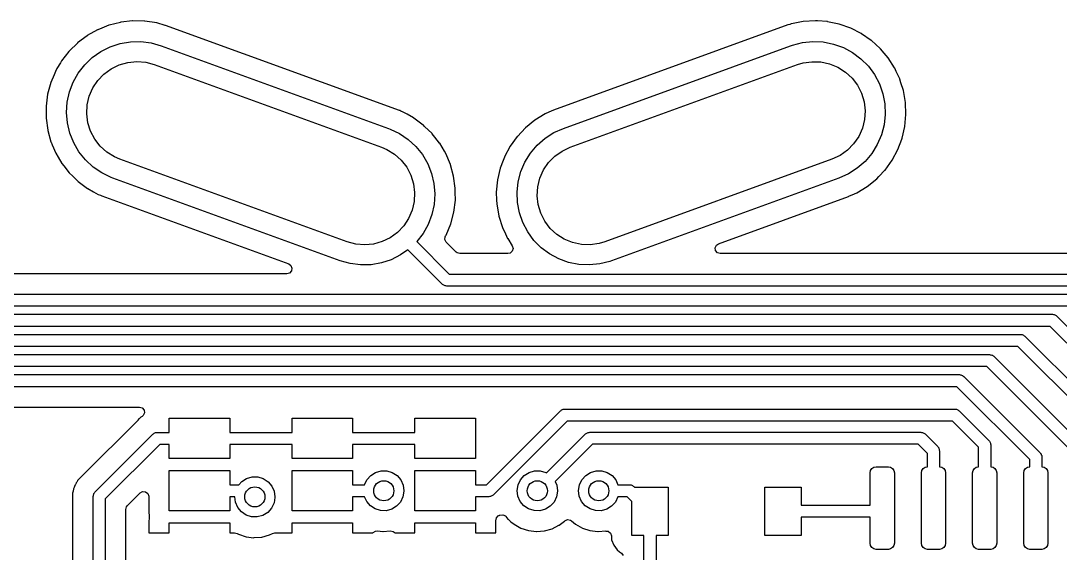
# Model space of a CAD drawing. Extents: x 14 to 417, y -165 to -100.
# Drawn here: x 141.11 to 166.9, y -148.62 to -135.39 of the extents above; entities that cross this region are included whole.
import ezdxf

# ---------------------------------------------------------------- set-up
doc = ezdxf.new("R2010")
doc.units = 0
doc.layers.add('BLACK', color=7, linetype='CONTINUOUS')

msp = doc.modelspace()

# ---------------------------------------------------------------- linework, layer by layer
at = {"layer": 'BLACK', "linetype": 'CONTINUOUS'}
for p, q in [((143.878, -135.398), (143.588, -135.431)), ((143.882, -135.397), (143.878, -135.398)), ((143.878, -135.398), (143.878, -135.398)), ((143.887, -135.397), (143.882, -135.397)), ((144.178, -135.402), (143.887, -135.397)), ((144.182, -135.402), (144.178, -135.402)), ((144.479, -135.447), (144.182, -135.402)), ((160.823, -135.394), (160.523, -135.412)), ((160.88, -135.399), (160.823, -135.394)), ((161.118, -135.416), (160.88, -135.399)), ((143.011, -135.619), (142.757, -135.762)), ((143.015, -135.617), (143.011, -135.619)), ((143.011, -135.619), (143.011, -135.619)), ((143.019, -135.615), (143.015, -135.617)), ((143.12, -135.575), (143.019, -135.615)), ((143.019, -135.615), (143.019, -135.615)), ((143.293, -135.505), (143.12, -135.575)), ((143.297, -135.504), (143.293, -135.505)), ((143.298, -135.504), (143.297, -135.504)), ((143.58, -135.433), (143.298, -135.504)), ((143.584, -135.432), (143.58, -135.433)), ((143.58, -135.433), (143.58, -135.433)), ((143.588, -135.431), (143.584, -135.432)), ((144.483, -135.448), (144.479, -135.447)), ((144.692, -135.509), (144.483, -135.448)), ((144.483, -135.448), (144.483, -135.448)), ((144.694, -135.51), (144.692, -135.509)), ((144.696, -135.51), (144.694, -135.51)), ((150.507, -137.625), (144.696, -135.51)), ((144.696, -135.51), (144.696, -135.51)), ((160.138, -135.498), (154.936, -137.392)), ((160.139, -135.498), (160.138, -135.498)), ((160.138, -135.498), (160.138, -135.498)), ((160.187, -135.483), (160.139, -135.498)), ((160.226, -135.471), (160.187, -135.483)), ((160.229, -135.469), (160.226, -135.471)), ((160.226, -135.471), (160.226, -135.471)), ((160.523, -135.412), (160.229, -135.469)), ((161.122, -135.416), (161.118, -135.416)), ((161.118, -135.416), (161.118, -135.416)), ((161.126, -135.417), (161.122, -135.416)), ((161.412, -135.477), (161.126, -135.417)), ((161.126, -135.417), (161.126, -135.417)), ((161.416, -135.478), (161.412, -135.477)), ((161.412, -135.477), (161.412, -135.477)), ((161.699, -135.577), (161.416, -135.478)), ((161.703, -135.579), (161.699, -135.577)), ((161.962, -135.712), (161.703, -135.579)), ((161.703, -135.579), (161.703, -135.579)), ((142.753, -135.764), (142.514, -135.944)), ((142.757, -135.762), (142.753, -135.764)), ((143.57, -135.96), (143.825, -135.916)), ((143.825, -135.916), (144.085, -135.91)), ((144.085, -135.91), (144.342, -135.943)), ((160.503, -135.935), (160.761, -135.909)), ((160.761, -135.909), (161.02, -135.921)), ((161.02, -135.921), (161.275, -135.972)), ((161.966, -135.714), (161.962, -135.712)), ((161.97, -135.716), (161.966, -135.714)), ((162.21, -135.882), (161.97, -135.716)), ((161.97, -135.716), (161.97, -135.716)), ((162.213, -135.884), (162.21, -135.882)), ((162.21, -135.882), (162.21, -135.882)), ((162.435, -136.086), (162.213, -135.884)), ((142.298, -136.158), (142.119, -136.388)), ((142.3, -136.155), (142.298, -136.158)), ((142.298, -136.158), (142.298, -136.158)), ((142.317, -136.139), (142.3, -136.155)), ((142.511, -135.947), (142.317, -136.139)), ((142.514, -135.944), (142.511, -135.947)), ((142.511, -135.947), (142.511, -135.947)), ((142.88, -136.308), (143.092, -136.158)), ((143.092, -136.158), (143.323, -136.041)), ((143.323, -136.041), (143.57, -135.96)), ((144.342, -135.943), (144.591, -136.013)), ((144.591, -136.013), (150.23, -138.066)), ((154.57, -138.066), (160.209, -136.013)), ((160.209, -136.013), (160.252, -135.998)), ((160.252, -135.998), (160.503, -135.935)), ((161.275, -135.972), (161.519, -136.059)), ((161.519, -136.059), (161.747, -136.182)), ((162.438, -136.089), (162.435, -136.086)), ((162.529, -136.196), (162.438, -136.089)), ((162.438, -136.089), (162.438, -136.089)), ((142.116, -136.392), (142.089, -136.439)), ((142.119, -136.388), (142.116, -136.392)), ((142.692, -136.487), (142.88, -136.308)), ((143.549, -136.489), (143.763, -136.429)), ((143.763, -136.429), (143.984, -136.408)), ((143.984, -136.408), (144.206, -136.426)), ((144.206, -136.426), (144.42, -136.483)), ((160.517, -136.442), (160.737, -136.41)), ((160.737, -136.41), (160.959, -136.417)), ((160.959, -136.417), (161.177, -136.464)), ((161.747, -136.182), (161.955, -136.337)), ((161.955, -136.337), (162.138, -136.521)), ((162.629, -136.315), (162.529, -136.196)), ((162.631, -136.318), (162.629, -136.315)), ((162.788, -136.564), (162.631, -136.318)), ((141.964, -136.655), (141.931, -136.734)), ((141.965, -136.651), (141.964, -136.655)), ((141.964, -136.655), (141.964, -136.655)), ((142.005, -136.583), (141.965, -136.651)), ((142.089, -136.439), (142.005, -136.583)), ((142.407, -136.918), (142.534, -136.692)), ((142.534, -136.692), (142.692, -136.487)), ((143.17, -136.717), (143.349, -136.586)), ((143.349, -136.586), (143.549, -136.489)), ((144.42, -136.483), (150.059, -138.535)), ((154.741, -138.535), (160.38, -136.483)), ((160.38, -136.483), (160.517, -136.442)), ((161.177, -136.464), (161.382, -136.548)), ((161.382, -136.548), (161.57, -136.668)), ((161.57, -136.668), (161.733, -136.818)), ((162.138, -136.521), (162.291, -136.731)), ((162.791, -136.567), (162.788, -136.564)), ((162.788, -136.564), (162.788, -136.564)), ((162.832, -136.655), (162.791, -136.567)), ((162.916, -136.836), (162.832, -136.655)), ((141.85, -136.928), (141.772, -137.218)), ((141.931, -136.734), (141.85, -136.928)), ((142.315, -137.161), (142.407, -136.918)), ((142.893, -137.063), (143.016, -136.878)), ((143.016, -136.878), (143.17, -136.717)), ((161.733, -136.818), (161.867, -136.996)), ((162.291, -136.731), (162.412, -136.96)), ((162.917, -136.839), (162.916, -136.836)), ((162.916, -136.836), (162.916, -136.836)), ((162.919, -136.843), (162.917, -136.839)), ((162.947, -136.933), (162.919, -136.843)), ((162.919, -136.843), (162.919, -136.843)), ((163.007, -137.126), (162.947, -136.933)), ((142.26, -137.414), (142.315, -137.161)), ((142.805, -137.268), (142.893, -137.063)), ((161.867, -136.996), (161.968, -137.194)), ((161.968, -137.194), (162.032, -137.407)), ((162.412, -136.96), (162.497, -137.205)), ((162.497, -137.205), (162.546, -137.46)), ((163.058, -137.421), (163.007, -137.126)), ((141.772, -137.218), (141.734, -137.516)), ((142.243, -137.673), (142.26, -137.414)), ((142.755, -137.484), (142.805, -137.268)), ((154.936, -137.392), (154.325, -137.614)), ((162.032, -137.407), (162.057, -137.627)), ((162.546, -137.46), (162.556, -137.719)), ((163.07, -137.721), (163.058, -137.421)), ((141.734, -137.516), (141.734, -137.614)), ((141.734, -137.614), (141.735, -137.807)), ((142.264, -137.932), (142.243, -137.673)), ((142.744, -137.706), (142.755, -137.484)), ((142.772, -137.926), (142.744, -137.706)), ((150.508, -137.626), (150.507, -137.625)), ((150.507, -137.625), (150.507, -137.625)), ((150.509, -137.626), (150.508, -137.626)), ((150.539, -137.639), (150.509, -137.626)), ((150.509, -137.626), (150.509, -137.626)), ((150.595, -137.662), (150.539, -137.639)), ((150.691, -137.715), (150.595, -137.662)), ((150.854, -137.805), (150.691, -137.715)), ((154.12, -137.704), (153.864, -137.86)), ((154.212, -137.664), (154.12, -137.704)), ((154.323, -137.615), (154.212, -137.664)), ((154.325, -137.614), (154.323, -137.615)), ((154.323, -137.615), (154.323, -137.615)), ((162.057, -137.627), (162.042, -137.849)), ((162.556, -137.719), (162.528, -137.977)), ((163.042, -138.02), (163.07, -137.721)), ((141.735, -137.807), (141.735, -137.816)), ((141.735, -137.816), (141.776, -138.113)), ((142.324, -138.184), (142.264, -137.932)), ((142.839, -138.138), (142.772, -137.926)), ((150.857, -137.807), (150.854, -137.805)), ((150.854, -137.805), (150.854, -137.805)), ((150.861, -137.81), (150.857, -137.807)), ((151.095, -137.984), (150.861, -137.81)), ((150.861, -137.81), (150.861, -137.81)), ((151.098, -137.986), (151.095, -137.984)), ((151.095, -137.984), (151.095, -137.984)), ((153.864, -137.86), (153.631, -138.049)), ((162.042, -137.849), (161.989, -138.065)), ((162.528, -137.977), (162.462, -138.228)), ((141.776, -138.113), (141.777, -138.117)), ((141.777, -138.117), (141.777, -138.117)), ((141.777, -138.117), (141.854, -138.397)), ((142.42, -138.425), (142.324, -138.184)), ((142.942, -138.335), (142.839, -138.138)), ((150.23, -138.066), (150.272, -138.082)), ((150.272, -138.082), (150.506, -138.195)), ((150.506, -138.195), (150.72, -138.34)), ((151.101, -137.989), (151.098, -137.986)), ((151.128, -138.016), (151.101, -137.989)), ((151.101, -137.989), (151.101, -137.989)), ((151.313, -138.195), (151.128, -138.016)), ((151.316, -138.199), (151.313, -138.195)), ((151.384, -138.285), (151.316, -138.199)), ((151.316, -138.199), (151.316, -138.199)), ((153.628, -138.052), (153.428, -138.264)), ((153.631, -138.049), (153.628, -138.052)), ((153.628, -138.052), (153.628, -138.052)), ((154.116, -138.312), (154.334, -138.172)), ((154.334, -138.172), (154.57, -138.066)), ((161.989, -138.065), (161.898, -138.268)), ((162.462, -138.228), (162.359, -138.466)), ((162.974, -138.312), (163.042, -138.02)), ((141.854, -138.397), (141.855, -138.402)), ((141.855, -138.402), (141.857, -138.406)), ((141.857, -138.406), (141.857, -138.406)), ((141.857, -138.406), (141.887, -138.477)), ((141.887, -138.477), (141.973, -138.679)), ((142.551, -138.649), (142.42, -138.425)), ((143.079, -138.51), (142.942, -138.335)), ((150.72, -138.34), (150.911, -138.517)), ((151.499, -138.431), (151.384, -138.285)), ((151.501, -138.435), (151.499, -138.431)), ((151.617, -138.63), (151.501, -138.435)), ((151.501, -138.435), (151.501, -138.435)), ((153.425, -138.267), (153.249, -138.511)), ((153.428, -138.264), (153.425, -138.267)), ((153.753, -138.681), (153.921, -138.483)), ((153.921, -138.483), (154.116, -138.312)), ((161.773, -138.451), (161.617, -138.61)), ((161.898, -138.268), (161.773, -138.451)), ((162.359, -138.466), (162.223, -138.687)), ((162.87, -138.588), (162.967, -138.332)), ((162.967, -138.332), (162.974, -138.312)), ((141.973, -138.679), (141.975, -138.682)), ((141.975, -138.682), (141.975, -138.682)), ((141.975, -138.682), (142.032, -138.779)), ((142.713, -138.851), (142.551, -138.649)), ((143.244, -138.659), (143.079, -138.51)), ((143.433, -138.776), (143.244, -138.659)), ((150.059, -138.535), (150.191, -138.592)), ((150.191, -138.592), (150.38, -138.709)), ((150.38, -138.709), (150.545, -138.858)), ((150.911, -138.517), (151.073, -138.719)), ((151.073, -138.719), (151.204, -138.943)), ((151.651, -138.689), (151.617, -138.63)), ((151.769, -138.966), (151.651, -138.689)), ((153.249, -138.511), (153.108, -138.775)), ((153.617, -138.902), (153.753, -138.681)), ((154.203, -138.917), (154.359, -138.758)), ((154.359, -138.758), (154.54, -138.63)), ((154.54, -138.63), (154.741, -138.535)), ((161.436, -138.738), (161.235, -138.833)), ((161.617, -138.61), (161.436, -138.738)), ((162.223, -138.687), (162.055, -138.885)), ((162.727, -138.857), (162.868, -138.593)), ((162.868, -138.593), (162.87, -138.588)), ((142.032, -138.779), (142.125, -138.937)), ((142.125, -138.937), (142.171, -138.995)), ((142.171, -138.995), (142.308, -139.169)), ((142.904, -139.028), (142.713, -138.851)), ((143.565, -138.833), (143.433, -138.776)), ((149.204, -140.885), (143.565, -138.833)), ((150.545, -138.858), (150.682, -139.033)), ((151.204, -138.943), (151.3, -139.184)), ((151.77, -138.97), (151.769, -138.966)), ((151.847, -139.251), (151.77, -138.97)), ((151.77, -138.97), (151.77, -138.97)), ((153.075, -138.861), (153.002, -139.056)), ((153.106, -138.779), (153.075, -138.861)), ((153.108, -138.775), (153.106, -138.779)), ((153.106, -138.779), (153.106, -138.779)), ((153.514, -139.14), (153.617, -138.902)), ((154.078, -139.1), (154.203, -138.917)), ((161.235, -138.833), (155.596, -140.885)), ((162.055, -138.885), (161.86, -139.056)), ((162.551, -139.101), (162.727, -138.857)), ((142.308, -139.169), (142.308, -139.169)), ((142.308, -139.169), (142.311, -139.173)), ((142.311, -139.173), (142.397, -139.256)), ((142.397, -139.256), (142.523, -139.379)), ((143.118, -139.173), (142.904, -139.028)), ((143.352, -139.286), (143.118, -139.173)), ((150.682, -139.033), (150.785, -139.23)), ((150.785, -139.23), (150.852, -139.442)), ((151.3, -139.184), (151.36, -139.436)), ((151.848, -139.255), (151.847, -139.251)), ((151.847, -139.251), (151.847, -139.251)), ((151.889, -139.552), (151.848, -139.255)), ((153.002, -139.056), (152.934, -139.348)), ((153.448, -139.391), (153.514, -139.14)), ((153.987, -139.303), (154.078, -139.1)), ((161.642, -139.196), (161.406, -139.302)), ((161.86, -139.056), (161.642, -139.196)), ((162.345, -139.319), (162.398, -139.263)), ((162.398, -139.263), (162.548, -139.104)), ((162.548, -139.104), (162.551, -139.101)), ((162.548, -139.104), (162.548, -139.104)), ((142.523, -139.379), (142.523, -139.379)), ((142.523, -139.379), (142.526, -139.382)), ((142.526, -139.382), (142.529, -139.384)), ((142.529, -139.384), (142.529, -139.384)), ((142.529, -139.384), (142.763, -139.558)), ((143.394, -139.302), (143.352, -139.286)), ((149.033, -141.355), (143.394, -139.302)), ((150.852, -139.442), (150.88, -139.662)), ((151.36, -139.436), (151.381, -139.695)), ((152.934, -139.348), (152.906, -139.647)), ((153.42, -139.649), (153.448, -139.391)), ((153.919, -139.741), (153.934, -139.519)), ((153.934, -139.519), (153.987, -139.303)), ((161.406, -139.302), (155.767, -141.355)), ((161.856, -139.664), (162.112, -139.508)), ((162.112, -139.508), (162.345, -139.319)), ((142.763, -139.558), (142.763, -139.558)), ((142.763, -139.558), (142.767, -139.561)), ((142.767, -139.561), (142.77, -139.563)), ((142.77, -139.563), (142.77, -139.563)), ((142.77, -139.563), (142.91, -139.64)), ((142.91, -139.64), (143.029, -139.706)), ((143.029, -139.706), (143.085, -139.729)), ((143.085, -139.729), (143.115, -139.742)), ((143.115, -139.742), (143.115, -139.742)), ((143.115, -139.742), (143.116, -139.742)), ((143.116, -139.742), (143.117, -139.743)), ((143.117, -139.743), (143.117, -139.743)), ((143.117, -139.743), (147.754, -141.43)), ((150.88, -139.662), (150.869, -139.884)), ((151.381, -139.695), (151.364, -139.954)), ((151.889, -139.556), (151.889, -139.552)), ((151.889, -139.651), (151.889, -139.556)), ((151.889, -139.556), (151.889, -139.556)), ((151.89, -139.852), (151.889, -139.651)), ((152.906, -139.647), (152.914, -139.848)), ((153.43, -139.908), (153.42, -139.649)), ((153.944, -139.961), (153.919, -139.741)), ((158.419, -140.931), (161.649, -139.755)), ((161.649, -139.755), (161.651, -139.754)), ((161.649, -139.755), (161.649, -139.755)), ((161.651, -139.754), (161.653, -139.753)), ((161.653, -139.753), (161.793, -139.691)), ((161.653, -139.753), (161.653, -139.753)), ((161.793, -139.691), (161.856, -139.664)), ((150.869, -139.884), (150.819, -140.1)), ((151.364, -139.954), (151.309, -140.207)), ((151.852, -140.15), (151.89, -139.852)), ((152.914, -139.848), (152.917, -139.938)), ((152.917, -139.938), (152.918, -139.947)), ((152.918, -139.947), (152.969, -140.242)), ((153.479, -140.163), (153.43, -139.908)), ((154.008, -140.174), (153.944, -139.961)), ((150.731, -140.305), (150.608, -140.49)), ((150.819, -140.1), (150.731, -140.305)), ((151.309, -140.207), (151.217, -140.45)), ((151.774, -140.44), (151.852, -140.15)), ((152.969, -140.242), (152.97, -140.246)), ((152.97, -140.246), (152.97, -140.246)), ((152.97, -140.246), (153.057, -140.525)), ((153.564, -140.408), (153.479, -140.163)), ((154.109, -140.372), (154.008, -140.174)), ((150.608, -140.49), (150.454, -140.651)), ((151.217, -140.45), (151.09, -140.676)), ((151.659, -140.717), (151.774, -140.44)), ((153.057, -140.525), (153.059, -140.529)), ((153.059, -140.529), (153.06, -140.532)), ((153.06, -140.532), (153.06, -140.532)), ((153.06, -140.532), (153.131, -140.685)), ((153.685, -140.637), (153.564, -140.408)), ((154.243, -140.55), (154.109, -140.372)), ((154.406, -140.7), (154.243, -140.55)), ((150.275, -140.782), (150.075, -140.879)), ((150.454, -140.651), (150.275, -140.782)), ((151.09, -140.676), (150.933, -140.879)), ((151.631, -140.829), (151.636, -140.758)), ((151.636, -140.758), (151.645, -140.739)), ((151.645, -140.739), (151.648, -140.735)), ((151.648, -140.735), (151.659, -140.717)), ((153.131, -140.685), (153.185, -140.801)), ((153.185, -140.801), (153.188, -140.804)), ((153.188, -140.804), (153.188, -140.804)), ((153.188, -140.804), (153.301, -140.981)), ((153.838, -140.847), (153.685, -140.637)), ((154.594, -140.82), (154.406, -140.7)), ((154.799, -140.904), (154.594, -140.82)), ((149.418, -140.942), (149.204, -140.885)), ((149.64, -140.96), (149.418, -140.942)), ((149.861, -140.939), (149.64, -140.96)), ((150.075, -140.879), (149.861, -140.939)), ((150.933, -140.879), (151.738, -141.684)), ((151.665, -140.892), (151.631, -140.829)), ((151.912, -141.138), (151.665, -140.892)), ((153.301, -140.981), (153.321, -141.049)), ((153.321, -141.049), (153.301, -141.117)), ((154.021, -141.031), (153.838, -140.847)), ((154.229, -141.186), (154.021, -141.031)), ((155.017, -140.951), (154.799, -140.904)), ((155.239, -140.958), (155.017, -140.951)), ((155.459, -140.926), (155.239, -140.958)), ((155.596, -140.885), (155.459, -140.926)), ((158.337, -141.031), (158.367, -140.967)), ((158.347, -141.101), (158.337, -141.031)), ((158.367, -140.967), (158.419, -140.931)), ((150.301, -141.327), (150.054, -141.408)), ((150.532, -141.21), (150.301, -141.327)), ((150.713, -141.083), (150.532, -141.21)), ((151.57, -141.94), (150.713, -141.083)), ((151.933, -141.155), (151.912, -141.138)), ((152.001, -141.175), (151.933, -141.155)), ((153.195, -141.175), (152.001, -141.175)), ((153.247, -141.164), (153.195, -141.175)), ((153.301, -141.117), (153.247, -141.164)), ((154.457, -141.309), (154.229, -141.186)), ((154.701, -141.396), (154.457, -141.309)), ((158.394, -141.155), (158.347, -141.101)), ((158.462, -141.175), (158.394, -141.155)), ((168.238, -141.175), (158.462, -141.175)), ((147.754, -141.43), (147.811, -141.472)), ((147.811, -141.472), (147.836, -141.539)), ((147.836, -141.539), (147.822, -141.608)), ((149.282, -141.425), (149.033, -141.355)), ((149.539, -141.458), (149.282, -141.425)), ((149.799, -141.452), (149.539, -141.458)), ((150.054, -141.408), (149.799, -141.452)), ((154.956, -141.447), (154.701, -141.396)), ((155.215, -141.459), (154.956, -141.447)), ((155.473, -141.433), (155.215, -141.459)), ((155.724, -141.37), (155.473, -141.433)), ((155.767, -141.355), (155.724, -141.37)), ((147.711, -141.675), (131.689, -141.675)), ((147.772, -141.659), (147.711, -141.675)), ((147.822, -141.608), (147.772, -141.659)), ((151.738, -141.684), (168.275, -141.684)), ((151.587, -141.95), (151.57, -141.94)), ((151.601, -141.964), (151.587, -141.95)), ((151.62, -141.969), (151.601, -141.964)), ((151.637, -141.978), (151.62, -141.969)), ((151.657, -141.978), (151.637, -141.978)), ((151.676, -141.984), (151.657, -141.978)), ((168.213, -141.984), (151.676, -141.984)), ((126.965, -142.183), (167.505, -142.183)), ((167.442, -142.483), (126.903, -142.483)), ((102.001, -142.683), (166.709, -142.683)), ((166.709, -142.683), (166.728, -142.688)), ((166.728, -142.688), (166.747, -142.688)), ((166.747, -142.688), (166.765, -142.698)), ((166.765, -142.698), (166.784, -142.703)), ((166.784, -142.703), (166.798, -142.717)), ((166.798, -142.717), (166.815, -142.727)), ((166.815, -142.727), (170.21, -146.122)), ((166.646, -142.983), (101.939, -142.983)), ((169.954, -146.29), (166.646, -142.983)), ((76.7192, -143.182), (165.913, -143.182)), ((165.913, -143.182), (165.932, -143.187)), ((165.932, -143.187), (165.952, -143.187)), ((165.952, -143.187), (165.969, -143.197)), ((165.969, -143.197), (165.988, -143.202)), ((165.988, -143.202), (166.002, -143.216)), ((166.002, -143.216), (166.019, -143.226)), ((166.019, -143.226), (168.94, -146.147)), ((165.851, -143.482), (76.6571, -143.482)), ((168.684, -146.315), (165.851, -143.482)), ((51.8187, -143.682), (165.142, -143.682)), ((165.142, -143.682), (165.161, -143.687)), ((165.161, -143.687), (165.181, -143.687)), ((165.181, -143.687), (165.198, -143.697)), ((165.198, -143.697), (165.217, -143.702)), ((165.217, -143.702), (165.231, -143.716)), ((165.231, -143.716), (165.248, -143.726)), ((165.248, -143.726), (167.67, -146.147)), ((165.08, -143.982), (51.7566, -143.982)), ((167.414, -146.315), (165.08, -143.982)), ((26.9182, -144.181), (164.397, -144.181)), ((164.397, -144.181), (164.416, -144.186)), ((164.416, -144.186), (164.436, -144.186)), ((164.436, -144.186), (164.453, -144.196)), ((164.453, -144.196), (164.472, -144.201)), ((164.472, -144.201), (164.486, -144.215)), ((164.486, -144.215), (164.503, -144.225)), ((164.503, -144.225), (166.4, -146.122)), ((164.335, -144.481), (26.8561, -144.481)), ((166.144, -146.29), (164.335, -144.481)), ((26.8931, -144.99), (144.051, -144.99)), ((144.051, -144.99), (144.119, -145.01)), ((144.146, -145.198), (144.115, -145.224)), ((144.119, -145.01), (144.165, -145.063)), ((144.175, -145.134), (144.146, -145.198)), ((144.165, -145.063), (144.175, -145.134)), ((152.66, -146.916), (154.496, -145.08)), ((154.496, -145.08), (154.513, -145.07)), ((154.513, -145.07), (154.527, -145.056)), ((154.527, -145.056), (154.546, -145.051)), ((154.546, -145.051), (154.563, -145.042)), ((154.563, -145.042), (154.583, -145.042)), ((154.583, -145.042), (154.602, -145.036)), ((154.602, -145.036), (164.287, -145.036)), ((164.287, -145.036), (164.306, -145.042)), ((164.306, -145.042), (164.326, -145.042)), ((164.326, -145.042), (164.343, -145.051)), ((164.343, -145.051), (164.362, -145.056)), ((164.362, -145.056), (164.376, -145.07)), ((164.376, -145.07), (164.393, -145.08)), ((164.393, -145.08), (165.13, -145.817)), ((144, -145.327), (142.645, -146.682)), ((144.008, -145.318), (144, -145.327)), ((144.009, -145.317), (144.008, -145.318)), ((144.038, -145.282), (144.009, -145.317)), ((144.055, -145.27), (144.038, -145.282)), ((144.07, -145.257), (144.055, -145.27)), ((144.085, -145.242), (144.07, -145.257)), ((144.115, -145.224), (144.085, -145.242)), ((144.792, -145.616), (144.792, -145.266)), ((144.792, -145.266), (146.292, -145.266)), ((146.292, -145.266), (146.292, -145.616)), ((147.84, -145.616), (147.84, -145.266)), ((147.84, -145.266), (149.34, -145.266)), ((149.34, -145.266), (149.34, -145.616)), ((150.888, -145.616), (150.888, -145.266)), ((150.888, -145.266), (152.388, -145.266)), ((152.388, -145.266), (152.388, -146.266)), ((154.664, -145.336), (152.829, -147.172)), ((164.225, -145.336), (154.664, -145.336)), ((164.874, -145.985), (164.225, -145.336)), ((142.947, -147.099), (144.386, -145.66)), ((144.386, -145.66), (144.403, -145.65)), ((144.403, -145.65), (144.417, -145.636)), ((144.417, -145.636), (144.436, -145.631)), ((144.436, -145.631), (144.453, -145.621)), ((144.453, -145.621), (144.473, -145.621)), ((144.473, -145.621), (144.492, -145.616)), ((144.492, -145.616), (144.792, -145.616)), ((146.292, -145.616), (147.84, -145.616)), ((149.34, -145.616), (150.888, -145.616)), ((154.153, -146.625), (155.122, -145.656)), ((155.122, -145.656), (155.139, -145.646)), ((155.139, -145.646), (155.153, -145.632)), ((155.153, -145.632), (155.172, -145.627)), ((155.172, -145.627), (155.189, -145.617)), ((155.189, -145.617), (155.209, -145.617)), ((155.209, -145.617), (155.228, -145.612)), ((155.228, -145.612), (163.44, -145.612)), ((163.44, -145.612), (163.459, -145.617)), ((163.459, -145.617), (163.479, -145.617)), ((163.479, -145.617), (163.496, -145.627)), ((163.496, -145.627), (163.515, -145.632)), ((163.515, -145.632), (163.529, -145.646)), ((163.529, -145.646), (163.546, -145.656)), ((163.546, -145.656), (163.86, -145.969)), ((144.554, -145.916), (143.203, -147.267)), ((144.792, -145.916), (144.554, -145.916)), ((144.792, -146.266), (144.792, -145.916)), ((147.84, -145.916), (146.292, -145.916)), ((146.292, -145.916), (146.292, -146.266)), ((147.84, -146.266), (147.84, -145.916)), ((150.888, -145.916), (149.34, -145.916)), ((149.34, -145.916), (149.34, -146.266)), ((150.888, -146.266), (150.888, -145.916)), ((155.29, -145.912), (154.364, -146.838)), ((163.378, -145.912), (155.29, -145.912)), ((163.604, -146.138), (163.378, -145.912)), ((163.86, -145.969), (163.87, -145.986)), ((165.13, -145.817), (165.14, -145.834)), ((165.14, -145.834), (165.154, -145.848)), ((165.154, -145.848), (165.159, -145.867)), ((165.159, -145.867), (165.169, -145.884)), ((165.169, -145.884), (165.169, -145.904)), ((165.169, -145.904), (165.174, -145.923)), ((165.174, -145.923), (165.174, -146.471)), ((163.604, -146.471), (163.604, -146.138)), ((163.87, -145.986), (163.884, -146)), ((163.884, -146), (163.889, -146.019)), ((163.889, -146.019), (163.899, -146.037)), ((163.899, -146.037), (163.899, -146.056)), ((163.899, -146.056), (163.904, -146.075)), ((163.904, -146.075), (163.904, -146.471)), ((164.874, -146.471), (164.874, -145.985)), ((166.4, -146.122), (166.41, -146.139)), ((166.41, -146.139), (166.424, -146.153)), ((166.424, -146.153), (166.429, -146.172)), ((166.429, -146.172), (166.439, -146.189)), ((166.439, -146.189), (166.439, -146.209)), ((166.439, -146.209), (166.444, -146.228)), ((166.444, -146.228), (166.444, -146.471)), ((146.292, -146.266), (144.792, -146.266)), ((149.34, -146.266), (147.84, -146.266)), ((152.388, -146.266), (150.888, -146.266)), ((162.228, -146.515), (162.276, -146.482)), ((162.276, -146.482), (162.334, -146.471)), ((162.334, -146.471), (162.634, -146.471)), ((162.634, -146.471), (162.691, -146.482)), ((162.691, -146.482), (162.74, -146.515)), ((163.498, -146.515), (163.546, -146.482)), ((163.546, -146.482), (163.604, -146.471)), ((163.904, -146.471), (163.961, -146.482)), ((163.961, -146.482), (164.01, -146.515)), ((164.768, -146.515), (164.816, -146.482)), ((164.816, -146.482), (164.874, -146.471)), ((165.174, -146.471), (165.231, -146.482)), ((165.231, -146.482), (165.28, -146.515)), ((166.038, -146.515), (166.086, -146.482)), ((166.086, -146.482), (166.144, -146.471)), ((166.144, -146.471), (166.144, -146.29)), ((166.444, -146.471), (166.501, -146.482)), ((166.501, -146.482), (166.55, -146.515)), ((142.578, -146.748), (142.558, -146.769)), ((142.581, -146.745), (142.578, -146.748)), ((142.624, -146.7), (142.581, -146.745)), ((142.63, -146.694), (142.624, -146.7)), ((142.624, -146.7), (142.624, -146.7)), ((142.636, -146.69), (142.63, -146.694)), ((142.645, -146.682), (142.636, -146.69)), ((142.636, -146.69), (142.636, -146.69)), ((144.792, -147.566), (144.792, -146.566)), ((144.792, -146.566), (146.292, -146.566)), ((146.292, -146.566), (146.292, -146.916)), ((146.709, -146.762), (146.846, -146.723)), ((146.846, -146.723), (146.988, -146.724)), ((146.988, -146.724), (147.123, -146.765)), ((147.84, -147.566), (147.84, -146.566)), ((147.84, -146.566), (149.34, -146.566)), ((149.34, -146.566), (149.34, -146.916)), ((149.696, -146.791), (149.79, -146.685)), ((149.79, -146.685), (149.91, -146.61)), ((149.91, -146.61), (150.046, -146.571)), ((150.046, -146.571), (150.188, -146.571)), ((150.188, -146.571), (150.324, -146.612)), ((150.324, -146.612), (150.443, -146.689)), ((150.443, -146.689), (150.535, -146.797)), ((150.888, -147.566), (150.888, -146.566)), ((150.888, -146.566), (152.388, -146.566)), ((152.388, -146.566), (152.388, -146.916)), ((153.506, -146.791), (153.6, -146.685)), ((153.6, -146.685), (153.72, -146.61)), ((153.72, -146.61), (153.856, -146.571)), ((153.856, -146.571), (153.998, -146.571)), ((153.998, -146.571), (154.134, -146.612)), ((154.134, -146.612), (154.153, -146.625)), ((155.03, -146.791), (155.124, -146.685)), ((155.124, -146.685), (155.244, -146.61)), ((155.244, -146.61), (155.38, -146.571)), ((155.38, -146.571), (155.522, -146.571)), ((155.522, -146.571), (155.658, -146.612)), ((155.658, -146.612), (155.777, -146.689)), ((155.777, -146.689), (155.869, -146.797)), ((162.184, -146.621), (162.195, -146.564)), ((162.184, -147.424), (162.184, -146.621)), ((162.195, -146.564), (162.228, -146.515)), ((162.74, -146.515), (162.772, -146.564)), ((162.772, -146.564), (162.784, -146.621)), ((162.784, -146.621), (162.784, -148.371)), ((163.454, -146.621), (163.465, -146.564)), ((163.454, -148.371), (163.454, -146.621)), ((163.465, -146.564), (163.498, -146.515)), ((164.01, -146.515), (164.042, -146.564)), ((164.042, -146.564), (164.054, -146.621)), ((164.054, -146.621), (164.054, -148.371)), ((164.724, -146.621), (164.735, -146.564)), ((164.724, -148.371), (164.724, -146.621)), ((164.735, -146.564), (164.768, -146.515)), ((165.28, -146.515), (165.312, -146.564)), ((165.312, -146.564), (165.324, -146.621)), ((165.324, -146.621), (165.324, -148.371)), ((165.994, -146.621), (166.005, -146.564)), ((165.994, -148.371), (165.994, -146.621)), ((166.005, -146.564), (166.038, -146.515)), ((166.55, -146.515), (166.582, -146.564)), ((166.582, -146.564), (166.594, -146.621)), ((166.594, -146.621), (166.594, -148.371)), ((142.424, -147), (142.415, -147.02)), ((142.43, -146.982), (142.424, -147)), ((142.436, -146.961), (142.43, -146.982)), ((142.458, -146.92), (142.436, -146.961)), ((142.463, -146.91), (142.458, -146.92)), ((142.478, -146.875), (142.463, -146.91)), ((142.481, -146.867), (142.478, -146.875)), ((142.478, -146.875), (142.478, -146.875)), ((142.487, -146.86), (142.481, -146.867)), ((142.495, -146.85), (142.487, -146.86)), ((142.505, -146.834), (142.495, -146.85)), ((142.512, -146.822), (142.505, -146.834)), ((142.516, -146.815), (142.512, -146.822)), ((142.512, -146.822), (142.512, -146.822)), ((142.547, -146.781), (142.516, -146.815)), ((142.555, -146.772), (142.547, -146.781)), ((142.558, -146.769), (142.555, -146.772)), ((146.292, -146.916), (146.52, -146.916)), ((146.52, -146.916), (146.59, -146.838)), ((146.59, -146.838), (146.709, -146.762)), ((147.123, -146.765), (147.242, -146.842)), ((147.242, -146.842), (147.335, -146.949)), ((147.335, -146.949), (147.394, -147.078)), ((149.34, -146.916), (149.638, -146.916)), ((149.638, -146.916), (149.696, -146.791)), ((150.535, -146.797), (150.594, -146.926)), ((150.594, -146.926), (150.614, -147.066)), ((152.388, -146.916), (152.66, -146.916)), ((153.424, -147.06), (153.446, -146.92)), ((153.446, -146.92), (153.506, -146.791)), ((154.364, -146.838), (154.404, -146.926)), ((154.404, -146.926), (154.424, -147.066)), ((154.948, -147.06), (154.97, -146.92)), ((154.97, -146.92), (155.03, -146.791)), ((155.869, -146.797), (155.924, -146.916)), ((155.924, -146.916), (156.212, -146.916)), ((156.212, -146.916), (156.231, -146.921)), ((156.231, -146.921), (156.251, -146.921)), ((156.251, -146.921), (156.268, -146.931)), ((156.268, -146.931), (156.287, -146.936)), ((156.287, -146.936), (156.301, -146.95)), ((156.301, -146.95), (156.318, -146.96)), ((156.318, -146.96), (156.332, -146.974)), ((156.332, -146.974), (157.17, -146.974)), ((157.17, -146.974), (157.17, -148.174)), ((159.57, -148.174), (159.57, -146.974)), ((159.57, -146.974), (160.47, -146.974)), ((160.47, -146.974), (160.47, -147.424)), ((142.393, -147.163), (142.389, -147.184)), ((142.389, -147.184), (142.391, -147.198)), ((142.391, -147.198), (142.394, -147.23)), ((142.394, -147.143), (142.393, -147.163)), ((142.406, -147.077), (142.394, -147.122)), ((142.394, -147.122), (142.394, -147.143)), ((142.394, -147.23), (142.394, -147.242)), ((142.394, -147.242), (142.394, -149.949)), ((142.408, -147.066), (142.406, -147.077)), ((142.414, -147.028), (142.408, -147.066)), ((142.415, -147.02), (142.414, -147.028)), ((142.903, -147.205), (142.908, -147.186)), ((142.903, -150.303), (142.903, -147.205)), ((142.908, -147.166), (142.918, -147.149)), ((142.908, -147.186), (142.908, -147.166)), ((142.918, -147.149), (142.923, -147.13)), ((142.923, -147.13), (142.937, -147.116)), ((142.937, -147.116), (142.947, -147.099)), ((143.203, -147.267), (143.203, -150.303)), ((143.748, -147.441), (144.068, -147.121)), ((144.068, -147.121), (144.131, -147.087)), ((144.131, -147.087), (144.202, -147.092)), ((144.202, -147.092), (144.258, -147.134)), ((144.258, -147.134), (144.283, -147.201)), ((144.283, -147.201), (144.284, -147.21)), ((144.284, -147.21), (144.284, -147.614)), ((146.414, -147.216), (146.292, -147.216)), ((146.292, -147.216), (146.292, -147.566)), ((146.432, -147.353), (146.414, -147.216)), ((147.413, -147.231), (147.39, -147.37)), ((147.394, -147.078), (147.414, -147.218)), ((147.414, -147.218), (147.413, -147.231)), ((149.639, -147.216), (149.34, -147.216)), ((149.34, -147.216), (149.34, -147.566)), ((149.69, -147.33), (149.639, -147.216)), ((150.59, -147.218), (150.529, -147.346)), ((150.614, -147.078), (150.59, -147.218)), ((150.614, -147.066), (150.614, -147.078)), ((152.723, -147.216), (152.388, -147.216)), ((152.388, -147.216), (152.388, -147.566)), ((152.742, -147.211), (152.723, -147.216)), ((152.761, -147.211), (152.742, -147.211)), ((152.779, -147.201), (152.761, -147.211)), ((152.798, -147.196), (152.779, -147.201)), ((152.812, -147.182), (152.798, -147.196)), ((152.829, -147.172), (152.812, -147.182)), ((153.442, -147.2), (153.424, -147.06)), ((153.5, -147.33), (153.442, -147.2)), ((154.4, -147.218), (154.339, -147.346)), ((154.424, -147.078), (154.4, -147.218)), ((154.424, -147.066), (154.424, -147.078)), ((154.966, -147.2), (154.948, -147.06)), ((155.024, -147.33), (154.966, -147.2)), ((155.924, -147.218), (155.863, -147.346)), ((155.925, -147.216), (155.924, -147.218)), ((156.15, -147.216), (155.925, -147.216)), ((156.27, -147.336), (156.15, -147.216)), ((143.711, -147.53), (143.731, -147.462)), ((143.731, -147.462), (143.748, -147.441)), ((146.489, -147.483), (146.432, -147.353)), ((146.58, -147.591), (146.489, -147.483)), ((147.328, -147.498), (147.233, -147.603)), ((147.39, -147.37), (147.328, -147.498)), ((149.781, -147.439), (149.69, -147.33)), ((149.899, -147.517), (149.781, -147.439)), ((150.034, -147.56), (149.899, -147.517)), ((150.313, -147.525), (150.176, -147.562)), ((150.433, -147.451), (150.313, -147.525)), ((150.529, -147.346), (150.433, -147.451)), ((153.591, -147.439), (153.5, -147.33)), ((153.709, -147.517), (153.591, -147.439)), ((153.844, -147.56), (153.709, -147.517)), ((154.123, -147.525), (153.986, -147.562)), ((154.243, -147.451), (154.123, -147.525)), ((154.339, -147.346), (154.243, -147.451)), ((155.115, -147.439), (155.024, -147.33)), ((155.233, -147.517), (155.115, -147.439)), ((155.368, -147.56), (155.233, -147.517)), ((155.647, -147.525), (155.51, -147.562)), ((155.767, -147.451), (155.647, -147.525)), ((155.863, -147.346), (155.767, -147.451)), ((156.27, -148.174), (156.27, -147.336)), ((160.47, -147.424), (162.184, -147.424)), ((143.711, -149.951), (143.711, -147.53)), ((144.284, -147.614), (144.29, -147.676)), ((144.29, -147.764), (144.284, -147.815)), ((144.29, -147.676), (144.293, -147.684)), ((144.294, -147.746), (144.29, -147.764)), ((144.293, -147.684), (144.294, -147.688)), ((144.294, -147.688), (144.294, -147.746)), ((146.292, -147.566), (144.792, -147.566)), ((146.698, -147.67), (146.58, -147.591)), ((146.834, -147.712), (146.698, -147.67)), ((146.975, -147.715), (146.834, -147.712)), ((147.112, -147.677), (146.975, -147.715)), ((147.233, -147.603), (147.112, -147.677)), ((149.34, -147.566), (147.84, -147.566)), ((150.176, -147.562), (150.034, -147.56)), ((152.388, -147.566), (150.888, -147.566)), ((152.895, -147.81), (152.908, -147.74)), ((152.908, -147.74), (152.956, -147.688)), ((152.956, -147.688), (152.972, -147.681)), ((152.971, -147.681), (152.979, -147.677)), ((152.972, -147.681), (152.971, -147.681)), ((152.979, -147.677), (152.986, -147.675)), ((152.986, -147.675), (152.993, -147.671)), ((152.993, -147.671), (152.996, -147.67)), ((152.996, -147.67), (153.067, -147.661)), ((153.067, -147.661), (153.131, -147.692)), ((153.131, -147.692), (153.145, -147.707)), ((153.145, -147.707), (153.195, -147.77)), ((153.195, -147.77), (153.2, -147.774)), ((153.2, -147.774), (153.2, -147.774)), ((153.2, -147.774), (153.27, -147.834)), ((153.986, -147.562), (153.844, -147.56)), ((154.61, -147.81), (154.676, -147.783)), ((154.676, -147.783), (154.746, -147.797)), ((155.51, -147.562), (155.368, -147.56)), ((162.184, -147.724), (160.47, -147.724)), ((160.47, -147.724), (160.47, -148.174)), ((162.184, -148.371), (162.184, -147.724)), ((144.284, -147.815), (144.284, -147.821)), ((144.284, -147.821), (144.284, -148.094)), ((144.792, -148.112), (144.792, -147.866)), ((144.792, -147.866), (146.292, -147.866)), ((146.292, -147.866), (146.292, -148.112)), ((147.84, -148.112), (147.84, -147.866)), ((147.84, -147.866), (149.34, -147.866)), ((149.34, -147.866), (149.34, -148.112)), ((150.888, -148.112), (150.888, -147.866)), ((150.888, -147.866), (152.388, -147.866)), ((152.388, -147.866), (152.388, -148.112)), ((152.896, -147.815), (152.895, -147.81)), ((152.896, -147.821), (152.896, -147.815)), ((152.896, -148.098), (152.896, -147.821)), ((153.27, -147.834), (153.346, -147.898)), ((153.346, -147.898), (153.518, -147.995)), ((153.518, -147.995), (153.706, -148.056)), ((154.1, -148.064), (154.29, -148.011)), ((154.29, -148.011), (154.296, -148.008)), ((154.296, -148.008), (154.461, -147.924)), ((154.296, -148.008), (154.296, -148.008)), ((154.461, -147.924), (154.467, -147.922)), ((154.461, -147.924), (154.461, -147.924)), ((154.467, -147.922), (154.595, -147.821)), ((154.595, -147.821), (154.61, -147.81)), ((154.746, -147.797), (154.77, -147.813)), ((154.77, -147.813), (154.87, -147.898)), ((154.87, -147.898), (155.042, -147.995)), ((155.042, -147.995), (155.23, -148.056)), ((144.284, -148.094), (144.288, -148.109)), ((144.288, -148.109), (144.29, -148.11)), ((144.29, -148.11), (144.298, -148.112)), ((144.298, -148.112), (144.792, -148.112)), ((146.292, -148.112), (146.412, -148.112)), ((146.412, -148.112), (146.474, -148.128)), ((146.474, -148.128), (146.508, -148.147)), ((146.508, -148.147), (146.696, -148.208)), ((146.696, -148.208), (146.892, -148.232)), ((146.892, -148.232), (146.899, -148.231)), ((146.899, -148.231), (147.083, -148.217)), ((146.899, -148.231), (146.899, -148.231)), ((147.083, -148.217), (147.09, -148.216)), ((147.083, -148.217), (147.083, -148.217)), ((147.09, -148.216), (147.28, -148.163)), ((147.28, -148.163), (147.355, -148.126)), ((147.355, -148.126), (147.411, -148.112)), ((147.411, -148.112), (147.84, -148.112)), ((149.34, -148.112), (149.83, -148.112)), ((149.83, -148.112), (149.845, -148.108)), ((149.845, -148.108), (149.847, -148.106)), ((149.847, -148.106), (149.907, -148.067)), ((149.907, -148.067), (149.957, -148.063)), ((149.957, -148.063), (150.093, -148.079)), ((150.093, -148.079), (150.099, -148.079)), ((150.099, -148.079), (150.276, -148.065)), ((150.099, -148.079), (150.099, -148.079)), ((150.276, -148.065), (150.346, -148.08)), ((150.346, -148.08), (150.369, -148.095)), ((150.369, -148.095), (150.386, -148.11)), ((150.386, -148.11), (150.394, -148.112)), ((150.394, -148.112), (150.888, -148.112)), ((152.388, -148.112), (152.878, -148.112)), ((152.878, -148.112), (152.893, -148.108)), ((152.893, -148.108), (152.894, -148.106)), ((152.894, -148.106), (152.896, -148.098)), ((153.706, -148.056), (153.903, -148.079)), ((153.903, -148.079), (153.909, -148.079)), ((153.909, -148.079), (154.094, -148.064)), ((153.909, -148.079), (153.909, -148.079)), ((154.094, -148.064), (154.094, -148.064)), ((154.094, -148.064), (154.1, -148.064)), ((155.23, -148.056), (155.427, -148.079)), ((155.427, -148.079), (155.433, -148.079)), ((155.433, -148.079), (155.624, -148.064)), ((155.433, -148.079), (155.433, -148.079)), ((155.624, -148.064), (155.624, -148.066)), ((155.624, -148.066), (155.684, -148.073)), ((155.684, -148.073), (155.739, -148.118)), ((155.739, -148.118), (155.761, -148.189)), ((155.761, -148.189), (155.761, -148.222)), ((155.761, -148.222), (155.768, -148.284)), ((155.768, -148.284), (155.819, -148.421)), ((156.57, -148.174), (156.27, -148.174)), ((156.57, -151.894), (156.57, -148.174)), ((157.17, -148.174), (156.87, -148.174)), ((156.87, -148.174), (156.87, -151.832)), ((160.47, -148.174), (159.57, -148.174)), ((155.819, -148.421), (155.907, -148.537)), ((155.907, -148.537), (155.966, -148.581)), ((162.195, -148.428), (162.184, -148.371)), ((162.228, -148.477), (162.195, -148.428)), ((162.276, -148.51), (162.228, -148.477)), ((162.334, -148.521), (162.276, -148.51)), ((162.634, -148.521), (162.334, -148.521)), ((162.691, -148.51), (162.634, -148.521)), ((162.74, -148.477), (162.691, -148.51)), ((162.772, -148.428), (162.74, -148.477)), ((162.784, -148.371), (162.772, -148.428)), ((163.465, -148.428), (163.454, -148.371)), ((163.498, -148.477), (163.465, -148.428)), ((163.546, -148.51), (163.498, -148.477)), ((163.604, -148.521), (163.546, -148.51)), ((163.904, -148.521), (163.604, -148.521)), ((163.961, -148.51), (163.904, -148.521)), ((164.01, -148.477), (163.961, -148.51)), ((164.042, -148.428), (164.01, -148.477)), ((164.054, -148.371), (164.042, -148.428)), ((164.735, -148.428), (164.724, -148.371)), ((164.768, -148.477), (164.735, -148.428)), ((164.816, -148.51), (164.768, -148.477)), ((164.874, -148.521), (164.816, -148.51)), ((165.174, -148.521), (164.874, -148.521)), ((165.231, -148.51), (165.174, -148.521)), ((165.28, -148.477), (165.231, -148.51)), ((165.312, -148.428), (165.28, -148.477)), ((165.324, -148.371), (165.312, -148.428)), ((166.005, -148.428), (165.994, -148.371)), ((166.038, -148.477), (166.005, -148.428)), ((166.086, -148.51), (166.038, -148.477)), ((166.144, -148.521), (166.086, -148.51)), ((166.444, -148.521), (166.144, -148.521)), ((166.501, -148.51), (166.444, -148.521)), ((166.55, -148.477), (166.501, -148.51)), ((166.582, -148.428), (166.55, -148.477)), ((166.594, -148.371), (166.582, -148.428)), ((155.966, -148.581), (156.011, -148.615)), ((156.011, -148.615), (156.054, -148.672))]:
    msp.add_line(p, q, dxfattribs=at)
at = {"layer": 'BLACK'}
for centre in [(146.914, -147.218), (150.114, -147.066), (153.924, -147.066), (155.448, -147.066)]:
    msp.add_circle(centre, 0.25, dxfattribs=at)

doc.saveas('drawing.dxf')
